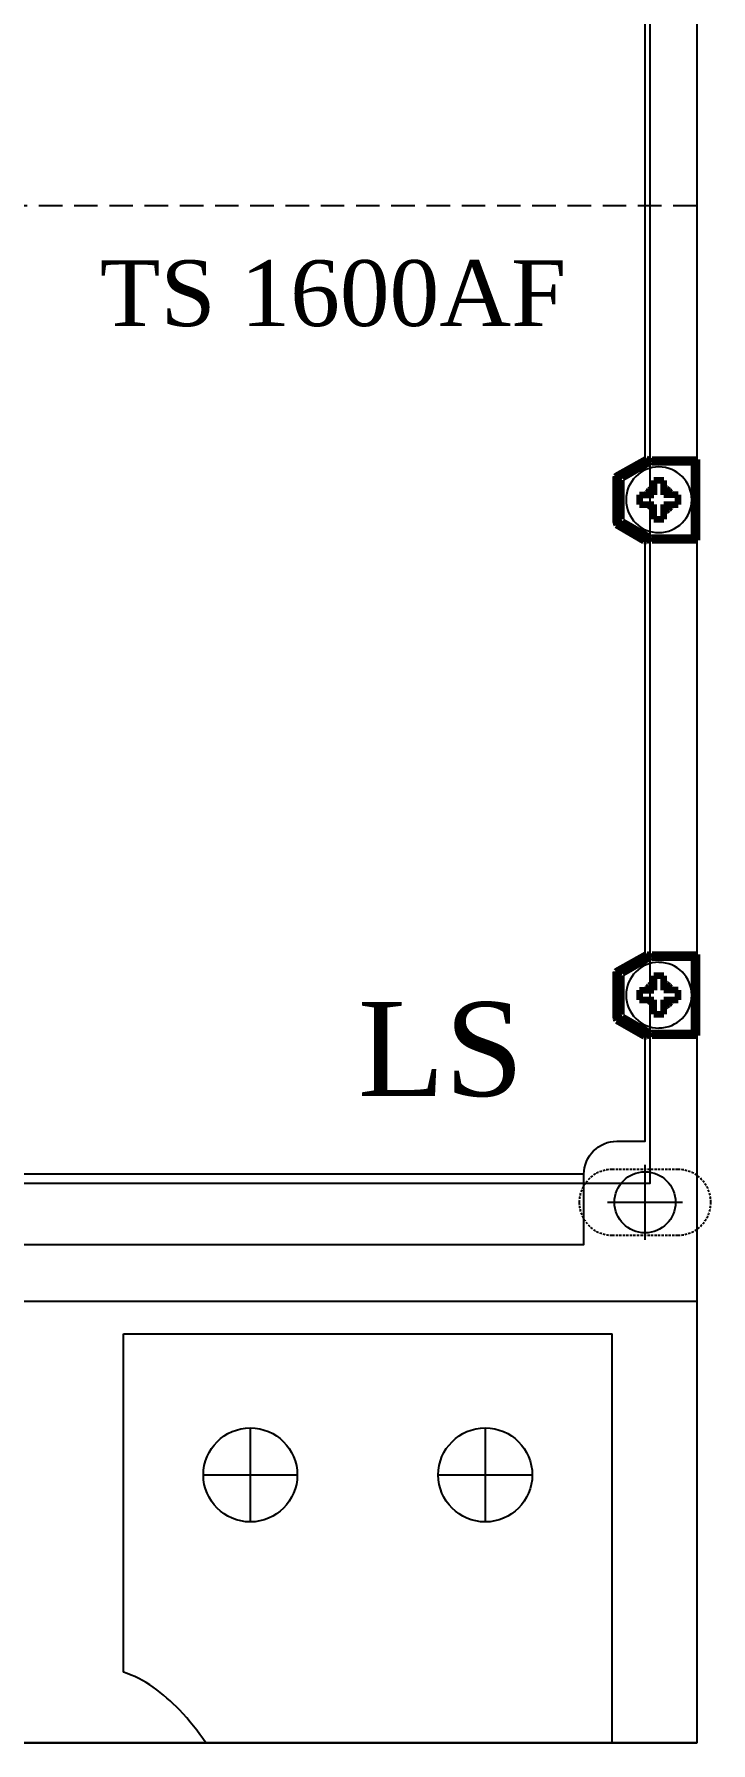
# Model space of a CAD drawing. Header units: millimetres. Extents: x 1683 to 1896, y 0 to 327.
# Drawn here: x 1824.3 to 1896.3, y 0 to 181.8 of the extents above; entities that cross this region are included whole.
import ezdxf

# ---------------------------------------------------------------- set-up
doc = ezdxf.new("R2010")
doc.units = ezdxf.units.MM
doc.linetypes.add('ACAD_ISO02W100', pattern=[15, 12, -3])
doc.linetypes.add('HIDDEN', pattern=[0.375, 0.25, -0.125])
doc.layers.add('8', color=140, linetype='ACAD_ISO02W100')
doc.layers.add('at_Entity', color=7, linetype='Continuous')
doc.styles.add('VNTIMEH', font='txt')

# ---------------------------------------------------------------- blocks, each defined once
blk = doc.blocks.new('ERYHR REH W4 TS1600AF')
for p, q in [((78820.01, 9230.58), (78634.01, 9230.58)), ((78622.01, 9217.08), (78832.01, 9217.08)), ((78784.51, 9203.58), (78784.51, 9193.58)), ((78809.51, 9203.58), (78809.51, 9193.58)), ((78779.51, 9198.58), (78789.51, 9198.58)), ((78804.51, 9198.58), (78814.51, 9198.58)), ((78622.01, 9170.08), (78832.01, 9170.08))]:
    blk.add_line(p, q)
at = {"color": 3}
for p, q in [((78826.51, 9223.58), (78826.51, 9231.58)), ((78822.51, 9227.58), (78830.51, 9227.58))]:
    blk.add_line(p, q, dxfattribs=at)
at = {"color": 7}
blk.add_line((78832.01, 9217.08), (78832.01, 9170.08), dxfattribs=at)
at = {"color": 1, "ltscale": 10}
for p, q in [((78771.01, 9213.58), (78823.01, 9213.58)), ((78771.01, 9177.58), (78771.01, 9213.58)), ((78823.01, 9170.08), (78823.01, 9213.58))]:
    blk.add_line(p, q, dxfattribs=at)
blk.add_lwpolyline([(78622.01, 9497.08), (78832.01, 9497.08), (78832.01, 9170.08), (78622.01, 9170.08)], close=True)
at = {"color": 3}
blk.add_lwpolyline([(78627.01, 9428.58), (78827.01, 9428.58), (78827.01, 9229.58), (78627.01, 9229.58)], close=True, dxfattribs=at)
for points in [[(78826.51, 9306.61), (78826.51, 9404.95)], [(78826.51, 9253.91), (78826.51, 9297.96)]]:
    blk.add_lwpolyline(points)
blk.add_lwpolyline([(78627.51, 9245.26), (78627.51, 9234.08), (78630.51, 9234.08, -0.414214), (78634.01, 9230.58), (78634.01, 9223.08), (78820.01, 9223.08), (78820.01, 9230.58, -0.414214), (78823.51, 9234.08), (78826.51, 9234.08), (78826.51, 9245.26)], format="xyb")
at = {"color": 4, "linetype": 'HIDDEN'}
blk.add_lwpolyline([(78819.51, 9227.58), (78819.51, 9227.58, 0.414214), (78823.01, 9224.08), (78830.01, 9224.08, 0.414214), (78833.51, 9227.58), (78833.51, 9227.58, 0.414214), (78830.01, 9231.08), (78823.01, 9231.08, 0.414214)], format="xyb", close=True, dxfattribs=at)
at = {"color": 7}
blk.add_circle((78826.51, 9227.58), 3.25, dxfattribs=at)
for centre in [(78784.51, 9198.58), (78784.51, 9198.58), (78809.51, 9198.58), (78809.51, 9198.58)]:
    blk.add_circle(centre, 5)
at = {"color": 1, "ltscale": 10}
blk.add_open_spline([(78779.76, 9170.08), (78778.96, 9171.29), (78776.63, 9174.25), (78773.22, 9176.94), (78771.01, 9177.58)], degree=3, knots=[8.051763, 8.051763, 8.051763, 8.051763, 12.390216, 19.087085, 19.087085, 19.087085, 19.087085], dxfattribs=at)
at = {"layer": '8', "color": 3, "linetype": 'HIDDEN', "ltscale": 10}
blk.add_line((78832.01, 9333.58), (78622.01, 9333.58), dxfattribs=at)
at = {"layer": 'at_Entity', "color": 0, "lineweight": 140}
for p, q in [((78823.42, 9304.86), (78826.65, 9306.68)), ((78827.16, 9306.39), (78826.65, 9306.68)), ((78823.4, 9304.81), (78823.39, 9304.78)), ((78823.41, 9304.83), (78823.4, 9304.81)), ((78823.42, 9304.86), (78823.41, 9304.83)), ((78823.42, 9304.86), (78823.42, 9304.86)), ((78823.81, 9304.86), (78826.54, 9306.4)), ((78824.16, 9304.66), (78823.81, 9304.86)), ((78824.16, 9304.66), (78827.16, 9306.39)), ((78826.87, 9306.22), (78826.54, 9306.4)), ((78827.25, 9306.32), (78827.25, 9306.62)), ((78827.25, 9306.62), (78831.99, 9306.62)), ((78827.25, 9306.32), (78831.68, 9306.32)), ((78831.68, 9306.32), (78831.71, 9306.32)), ((78831.71, 9306.32), (78831.71, 9298.31)), ((78831.74, 9306.32), (78831.71, 9306.32)), ((78831.71, 9306.32), (78831.74, 9306.32)), ((78831.77, 9306.33), (78831.74, 9306.32)), ((78831.74, 9306.32), (78831.77, 9306.33)), ((78831.8, 9306.34), (78831.77, 9306.33)), ((78831.77, 9306.33), (78831.79, 9306.33)), ((78831.79, 9306.33), (78831.81, 9306.35)), ((78831.83, 9306.35), (78831.8, 9306.34)), ((78831.81, 9306.35), (78831.84, 9306.36)), ((78831.86, 9306.36), (78831.83, 9306.35)), ((78831.84, 9306.36), (78831.86, 9306.38)), ((78831.86, 9306.38), (78831.88, 9306.39)), ((78831.88, 9306.38), (78831.86, 9306.36)), ((78831.88, 9306.39), (78831.9, 9306.41)), ((78831.9, 9306.39), (78831.88, 9306.38)), ((78831.9, 9306.41), (78831.93, 9306.44)), ((78831.93, 9306.41), (78831.9, 9306.39)), ((78831.93, 9306.44), (78831.94, 9306.46)), ((78831.95, 9306.43), (78831.93, 9306.41)), ((78831.94, 9306.46), (78831.95, 9306.5)), ((78831.95, 9306.5), (78831.97, 9306.52)), ((78831.96, 9306.45), (78831.95, 9306.43)), ((78831.98, 9306.48), (78831.96, 9306.45)), ((78831.97, 9306.52), (78831.98, 9306.55)), ((78831.98, 9306.55), (78831.99, 9306.58)), ((78831.99, 9306.5), (78831.98, 9306.48)), ((78831.99, 9306.58), (78831.99, 9306.62)), ((78832, 9306.53), (78831.99, 9306.5)), ((78832.01, 9306.56), (78832, 9306.53)), ((78832.01, 9306.62), (78832.01, 9298.02)), ((78832.01, 9306.62), (78832.01, 9306.59)), ((78832.01, 9306.59), (78832.01, 9306.56)), ((78823.37, 9304.7), (78823.36, 9304.66)), ((78823.36, 9304.66), (78823.36, 9304.63)), ((78823.36, 9304.63), (78823.36, 9304.6)), ((78823.36, 9304.6), (78823.36, 9300.04)), ((78823.36, 9304.6), (78823.66, 9304.6)), ((78823.38, 9304.75), (78823.37, 9304.73)), ((78823.37, 9304.73), (78823.37, 9304.7)), ((78823.39, 9304.78), (78823.38, 9304.75)), ((78823.66, 9304.6), (78823.66, 9300.04)), ((78824.01, 9304.4), (78823.66, 9304.6)), ((78824.01, 9300.24), (78824.01, 9304.4)), ((78826.66, 9302.84), (78826.79, 9303.1)), ((78826.79, 9303.1), (78826.99, 9303.36)), ((78826.99, 9303.36), (78827.21, 9303.52)), ((78827.21, 9303.52), (78827.46, 9303.65)), ((78827.46, 9304.37), (78827.46, 9302.84)), ((78828.5, 9304.37), (78827.46, 9304.37)), ((78828.5, 9302.84), (78828.5, 9304.37)), ((78828.5, 9303.65), (78828.76, 9303.51)), ((78828.76, 9303.51), (78829.02, 9303.31)), ((78829.02, 9303.31), (78829.18, 9303.09)), ((78829.18, 9303.09), (78829.31, 9302.84)), ((78825.93, 9302.84), (78825.93, 9301.8)), ((78825.93, 9302.84), (78827.46, 9302.84)), ((78825.93, 9301.8), (78827.46, 9301.8)), ((78827.46, 9300.27), (78827.46, 9301.8)), ((78830.04, 9302.84), (78828.5, 9302.84)), ((78828.5, 9300.27), (78828.5, 9301.8)), ((78828.5, 9301.8), (78830.04, 9301.8)), ((78828.97, 9301.28), (78828.75, 9301.12)), ((78829.17, 9301.54), (78828.97, 9301.28)), ((78829.31, 9301.8), (78829.17, 9301.54)), ((78830.04, 9301.8), (78830.04, 9302.84)), ((78823.36, 9300.04), (78823.66, 9300.04)), ((78823.36, 9300.04), (78823.36, 9300.02)), ((78823.36, 9300.02), (78823.36, 9300)), ((78823.36, 9300), (78823.36, 9299.97)), ((78823.36, 9299.97), (78823.36, 9299.95)), ((78823.36, 9299.95), (78823.37, 9299.93)), ((78823.37, 9299.93), (78823.38, 9299.91)), ((78823.38, 9299.91), (78823.38, 9299.89)), ((78823.38, 9299.89), (78823.39, 9299.87)), ((78823.39, 9299.87), (78823.39, 9299.84)), ((78823.39, 9299.84), (78823.46, 9299.64)), ((78823.4, 9299.82), (78823.41, 9299.8)), ((78823.41, 9299.8), (78823.42, 9299.78)), ((78823.42, 9299.78), (78823.43, 9299.77)), ((78823.43, 9299.77), (78823.43, 9299.76)), ((78823.43, 9299.76), (78823.44, 9299.75)), ((78823.44, 9299.75), (78823.44, 9299.74)), ((78823.46, 9299.64), (78826.37, 9297.96)), ((78823.66, 9300.04), (78824.01, 9300.24)), ((78823.81, 9299.79), (78824.16, 9299.98)), ((78823.81, 9299.79), (78826.51, 9298.22)), ((78827.16, 9298.25), (78824.16, 9299.98)), ((78827.46, 9300.27), (78828.5, 9300.27)), ((78828.75, 9301.12), (78828.5, 9300.99)), ((78826.37, 9297.96), (78826.67, 9297.96)), ((78826.51, 9298.22), (78826.87, 9298.42)), ((78826.67, 9297.96), (78827.16, 9298.25)), ((78827.25, 9298.02), (78827.25, 9298.31)), ((78827.25, 9298.31), (78831.68, 9298.31)), ((78827.25, 9298.02), (78831.99, 9298.02)), ((78831.68, 9298.31), (78831.71, 9298.31)), ((78831.71, 9298.31), (78831.74, 9298.31)), ((78831.71, 9298.31), (78831.74, 9298.31)), ((78831.74, 9298.31), (78831.78, 9298.31)), ((78831.74, 9298.31), (78831.77, 9298.31)), ((78831.77, 9298.31), (78831.79, 9298.3)), ((78831.78, 9298.31), (78831.8, 9298.3)), ((78831.79, 9298.3), (78831.81, 9298.29)), ((78831.8, 9298.3), (78831.83, 9298.29)), ((78831.81, 9298.29), (78831.84, 9298.27)), ((78831.83, 9298.29), (78831.86, 9298.28)), ((78831.84, 9298.27), (78831.86, 9298.26)), ((78831.86, 9298.28), (78831.89, 9298.26)), ((78831.86, 9298.26), (78831.88, 9298.25)), ((78831.88, 9298.25), (78831.9, 9298.22)), ((78831.89, 9298.26), (78831.91, 9298.25)), ((78831.9, 9298.22), (78831.93, 9298.2)), ((78831.91, 9298.25), (78831.93, 9298.23)), ((78831.93, 9298.23), (78831.95, 9298.21)), ((78831.93, 9298.2), (78831.94, 9298.18)), ((78831.94, 9298.18), (78831.95, 9298.15)), ((78831.95, 9298.21), (78831.97, 9298.18)), ((78831.95, 9298.15), (78831.97, 9298.12)), ((78831.97, 9298.18), (78831.98, 9298.15)), ((78831.97, 9298.12), (78831.98, 9298.08)), ((78831.98, 9298.15), (78831.99, 9298.13)), ((78831.98, 9298.08), (78831.99, 9298.05)), ((78831.99, 9298.13), (78832, 9298.1)), ((78831.99, 9298.05), (78831.99, 9298.02)), ((78832, 9298.1), (78832.01, 9298.07)), ((78832.01, 9298.07), (78832.01, 9298.05)), ((78832.01, 9298.05), (78832.01, 9298.02)), ((78823.42, 9252.17), (78826.65, 9253.99)), ((78827.16, 9253.7), (78826.65, 9253.99)), ((78827.25, 9253.62), (78827.25, 9253.93)), ((78827.25, 9253.93), (78831.99, 9253.93)), ((78831.99, 9253.89), (78831.99, 9253.93)), ((78832.01, 9253.93), (78832.01, 9245.32)), ((78832.01, 9253.93), (78832.01, 9253.9)), ((78823.4, 9252.11), (78823.39, 9252.08)), ((78823.41, 9252.14), (78823.4, 9252.11)), ((78823.42, 9252.17), (78823.41, 9252.14)), ((78823.42, 9252.17), (78823.42, 9252.17)), ((78823.81, 9252.16), (78826.54, 9253.7)), ((78824.16, 9251.97), (78823.81, 9252.16)), ((78824.16, 9251.97), (78827.16, 9253.7)), ((78826.87, 9253.52), (78826.54, 9253.7)), ((78827.25, 9253.62), (78831.68, 9253.62)), ((78831.68, 9253.62), (78831.71, 9253.62)), ((78831.74, 9253.63), (78831.71, 9253.62)), ((78831.71, 9253.62), (78831.74, 9253.63)), ((78831.71, 9253.62), (78831.71, 9245.62)), ((78831.77, 9253.63), (78831.74, 9253.63)), ((78831.74, 9253.63), (78831.77, 9253.63)), ((78831.8, 9253.64), (78831.77, 9253.63)), ((78831.77, 9253.63), (78831.79, 9253.64)), ((78831.79, 9253.64), (78831.81, 9253.65)), ((78831.83, 9253.65), (78831.8, 9253.64)), ((78831.81, 9253.65), (78831.84, 9253.67)), ((78831.86, 9253.67), (78831.83, 9253.65)), ((78831.84, 9253.67), (78831.86, 9253.68)), ((78831.86, 9253.68), (78831.88, 9253.7)), ((78831.88, 9253.68), (78831.86, 9253.67)), ((78831.88, 9253.7), (78831.9, 9253.72)), ((78831.9, 9253.7), (78831.88, 9253.68)), ((78831.9, 9253.72), (78831.93, 9253.74)), ((78831.93, 9253.72), (78831.9, 9253.7)), ((78831.93, 9253.74), (78831.94, 9253.77)), ((78831.95, 9253.74), (78831.93, 9253.72)), ((78831.94, 9253.77), (78831.95, 9253.8)), ((78831.95, 9253.8), (78831.97, 9253.82)), ((78831.96, 9253.76), (78831.95, 9253.74)), ((78831.98, 9253.78), (78831.96, 9253.76)), ((78831.97, 9253.82), (78831.98, 9253.86)), ((78831.98, 9253.86), (78831.99, 9253.89)), ((78831.99, 9253.81), (78831.98, 9253.78)), ((78832, 9253.83), (78831.99, 9253.81)), ((78832.01, 9253.86), (78832, 9253.83)), ((78832.01, 9253.9), (78832.01, 9253.86)), ((78823.37, 9252), (78823.36, 9251.96)), ((78823.36, 9251.96), (78823.36, 9251.93)), ((78823.36, 9251.93), (78823.36, 9251.9)), ((78823.36, 9251.9), (78823.36, 9247.35)), ((78823.36, 9251.9), (78823.66, 9251.9)), ((78823.38, 9252.06), (78823.37, 9252.03)), ((78823.37, 9252.03), (78823.37, 9252)), ((78823.39, 9252.08), (78823.38, 9252.06)), ((78823.66, 9251.9), (78823.66, 9247.35)), ((78824.01, 9251.7), (78823.66, 9251.9)), ((78824.01, 9247.55), (78824.01, 9251.7)), ((78826.66, 9250.14), (78826.79, 9250.4)), ((78826.79, 9250.4), (78826.99, 9250.66)), ((78826.99, 9250.66), (78827.21, 9250.82)), ((78827.21, 9250.82), (78827.46, 9250.95)), ((78827.46, 9251.67), (78827.46, 9250.14)), ((78828.5, 9251.67), (78827.46, 9251.67)), ((78828.5, 9250.14), (78828.5, 9251.67)), ((78828.5, 9250.95), (78828.76, 9250.81)), ((78828.76, 9250.81), (78829.02, 9250.61)), ((78829.02, 9250.61), (78829.18, 9250.4)), ((78829.18, 9250.4), (78829.31, 9250.14)), ((78825.93, 9250.14), (78825.93, 9249.11)), ((78825.93, 9250.14), (78827.46, 9250.14)), ((78825.93, 9249.11), (78827.46, 9249.11)), ((78827.46, 9247.58), (78827.46, 9249.11)), ((78830.04, 9250.14), (78828.5, 9250.14)), ((78828.5, 9247.58), (78828.5, 9249.11)), ((78828.5, 9249.11), (78830.04, 9249.11)), ((78828.97, 9248.59), (78828.75, 9248.43)), ((78829.17, 9248.85), (78828.97, 9248.59)), ((78829.31, 9249.11), (78829.17, 9248.85)), ((78830.04, 9249.11), (78830.04, 9250.14)), ((78823.36, 9247.35), (78823.66, 9247.35)), ((78823.36, 9247.35), (78823.36, 9247.33)), ((78823.36, 9247.33), (78823.36, 9247.3)), ((78823.36, 9247.3), (78823.36, 9247.28)), ((78823.36, 9247.28), (78823.36, 9247.25)), ((78823.36, 9247.25), (78823.37, 9247.24)), ((78823.37, 9247.24), (78823.38, 9247.22)), ((78823.38, 9247.22), (78823.38, 9247.19)), ((78823.38, 9247.19), (78823.39, 9247.17)), ((78823.39, 9247.17), (78823.39, 9247.15)), ((78823.39, 9247.15), (78823.46, 9246.94)), ((78823.4, 9247.12), (78823.41, 9247.1)), ((78823.41, 9247.1), (78823.42, 9247.08)), ((78823.42, 9247.08), (78823.43, 9247.07)), ((78823.43, 9247.07), (78823.43, 9247.06)), ((78823.43, 9247.06), (78823.44, 9247.06)), ((78823.44, 9247.06), (78823.44, 9247.05)), ((78823.46, 9246.94), (78826.37, 9245.26)), ((78823.66, 9247.35), (78824.01, 9247.55)), ((78823.81, 9247.09), (78824.16, 9247.28)), ((78823.81, 9247.09), (78826.51, 9245.53)), ((78827.16, 9245.55), (78824.16, 9247.28)), ((78827.46, 9247.58), (78828.5, 9247.58)), ((78828.75, 9248.43), (78828.5, 9248.3)), ((78826.37, 9245.26), (78826.67, 9245.26)), ((78826.51, 9245.53), (78826.87, 9245.72)), ((78826.67, 9245.26), (78827.16, 9245.55)), ((78827.25, 9245.32), (78827.25, 9245.62)), ((78827.25, 9245.62), (78831.68, 9245.62)), ((78827.25, 9245.32), (78831.99, 9245.32)), ((78831.68, 9245.62), (78831.71, 9245.62)), ((78831.71, 9245.62), (78831.74, 9245.62)), ((78831.71, 9245.62), (78831.74, 9245.62)), ((78831.74, 9245.62), (78831.78, 9245.61)), ((78831.74, 9245.62), (78831.77, 9245.61)), ((78831.77, 9245.61), (78831.79, 9245.6)), ((78831.78, 9245.61), (78831.8, 9245.61)), ((78831.79, 9245.6), (78831.81, 9245.59)), ((78831.8, 9245.61), (78831.83, 9245.6)), ((78831.81, 9245.59), (78831.84, 9245.58)), ((78831.83, 9245.6), (78831.86, 9245.58)), ((78831.84, 9245.58), (78831.86, 9245.56)), ((78831.86, 9245.58), (78831.89, 9245.57)), ((78831.86, 9245.56), (78831.88, 9245.55)), ((78831.88, 9245.55), (78831.9, 9245.53)), ((78831.89, 9245.57), (78831.91, 9245.55)), ((78831.9, 9245.53), (78831.93, 9245.5)), ((78831.91, 9245.55), (78831.93, 9245.54)), ((78831.93, 9245.54), (78831.95, 9245.51)), ((78831.93, 9245.5), (78831.94, 9245.48)), ((78831.94, 9245.48), (78831.95, 9245.46)), ((78831.95, 9245.51), (78831.97, 9245.48)), ((78831.95, 9245.46), (78831.97, 9245.42)), ((78831.97, 9245.48), (78831.98, 9245.46)), ((78831.97, 9245.42), (78831.98, 9245.39)), ((78831.98, 9245.46), (78831.99, 9245.43)), ((78831.98, 9245.39), (78831.99, 9245.35)), ((78831.99, 9245.43), (78832, 9245.41)), ((78831.99, 9245.35), (78831.99, 9245.32)), ((78832, 9245.41), (78832.01, 9245.38)), ((78832.01, 9245.38), (78832.01, 9245.35)), ((78832.01, 9245.35), (78832.01, 9245.32))]:
    blk.add_line(p, q, dxfattribs=at)
at = {"layer": 'at_Entity', "color": 0}
for centre, radius, start, end in [((78827.99, 9302.32), 3.5, 90, 180), ((78827.99, 9302.32), 3.49, 360, 90), ((78827.99, 9302.32), 3.5, 180, 270), ((78828.01, 9302.39), 1.48, 203.4131, 248.6631), ((78827.99, 9302.32), 3.49, 270, 0), ((78827.99, 9249.62), 3.5, 90, 180), ((78827.99, 9249.62), 3.49, 360, 90), ((78827.99, 9249.62), 3.5, 180, 270), ((78828.01, 9249.69), 1.48, 203.4131, 248.6631), ((78827.99, 9249.62), 3.49, 270, 0)]:
    blk.add_arc(centre, radius, start, end, dxfattribs=at)
at = {"width": 1876.4375, "attachment_point": 3, "style": 'VNTIMEH'}
for s, insert, char_height in [(' TS 1600AF', (78818.13, 9327.8), 7), ('LS', (78813.6, 9248.89), 10)]:
    blk.add_mtext(s, dxfattribs=dict(at, insert=insert, char_height=char_height))

msp = doc.modelspace()

# ---------------------------------------------------------------- block references
msp.add_blockref('ERYHR REH W4 TS1600AF', (-76937.16, -9170.08))

doc.saveas('drawing.dxf')
